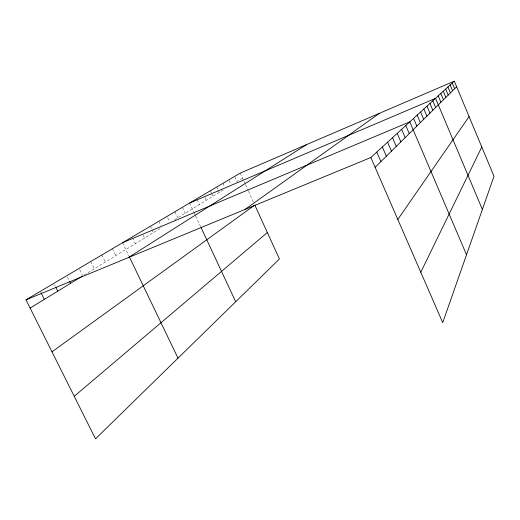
<?xml version="1.0" encoding="UTF-8"?>
<svg xmlns="http://www.w3.org/2000/svg" width="520" height="520" viewBox="0 0 520 520"><rect width="100%" height="100%" fill="white"/><g stroke="black" fill="none" stroke-linecap="round" stroke-linejoin="round"><path stroke-width="0.39" stroke-dasharray="2.6 1.95" d="M84.065 275.067L161.824 227.506M174.447 219.785L224.692 189.046M242.508 178.152L236.997 181.525L234.982 177.131M54.613 284.739L55.315 286.163M67.483 277.082L69.193 280.553M79.723 269.796L82.706 275.899M90.721 261.541L94.263 268.827M101.829 254.969L105.281 262.093M112.431 248.697L115.791 255.665M122.551 242.71L128.96 256.055M132.548 237.653L135.421 243.659M143.215 235.138L144.599 238.043M150.358 226.265L151.703 229.106M152.042 229.821L153.394 232.661M167.661 217.776L169.592 221.871M158.853 221.234L160.836 225.414M174.85 211.77L177.684 217.802M182.377 207.317L185.146 213.239M197.125 199.505L199.446 204.49M189.618 203.034L194.012 212.446M194.344 213.167L195.351 215.326M195.689 216.047L200.733 226.844M204.997 197.503L206.297 200.304M216.756 186.979L218.004 189.683M218.316 190.353L219.245 192.381M210.347 190.769L211.302 192.829M211.62 193.518L212.894 196.268M229.19 180.453L230.685 183.709M222.931 183.326L224.458 186.641M240.201 173.108L245.167 183.969M245.499 184.697L248.15 190.515M248.482 191.237L253.468 202.144"/><path stroke-width="0.78" d="M420.784 272.24L481.787 147.017M397.8 219.433L469.079 116.578M375.115 167.323L456.638 86.755M370.844 157.501L454.304 81.159L494 176.286L442.735 322.667L370.844 157.501L26 299.832L95.511 438.841L279.422 258.98L254.794 205.056L52 351.832M74.236 396.292L267.345 232.531M245.037 209.424L379.36 113.347M128.401 257.562L306.69 144.553M30.121 308.067L82.03 276.315M26 299.832L240.201 173.108L454.304 81.159M189.618 203.034L435.546 98.319L482.378 209.475M122.551 242.71L409.793 121.875L466.518 254.761M40.995 292.689L44.317 299.377M56.023 287.586L57.779 291.148M69.537 281.249L70.558 283.329M129.311 256.776L178.003 358.163M201.065 227.565L235.697 301.743M376.772 152.081L380.9 161.603M387.582 142.188L391.463 151.171M382.343 146.984L386.341 156.227M397.202 133.387L400.855 141.888M392.529 137.663L396.292 146.393M405.815 125.509L409.266 133.575M401.629 129.344L405.171 137.618M417.17 115.128L420.355 122.616M413.575 118.417L416.839 126.087M426.978 106.151L429.936 113.145M423.859 109.005L426.887 116.155M420.596 111.995L423.696 119.308M432.816 100.815L435.637 107.51M429.962 103.428L432.848 110.266M445.679 89.05L448.207 95.088M443.3 91.228L445.881 97.383M440.824 93.49L443.463 99.775M438.237 95.856L440.941 102.271M452.27 83.025L454.649 88.719M450.157 84.955L452.582 90.76M447.96 86.963L450.437 92.885"/></g></svg>
